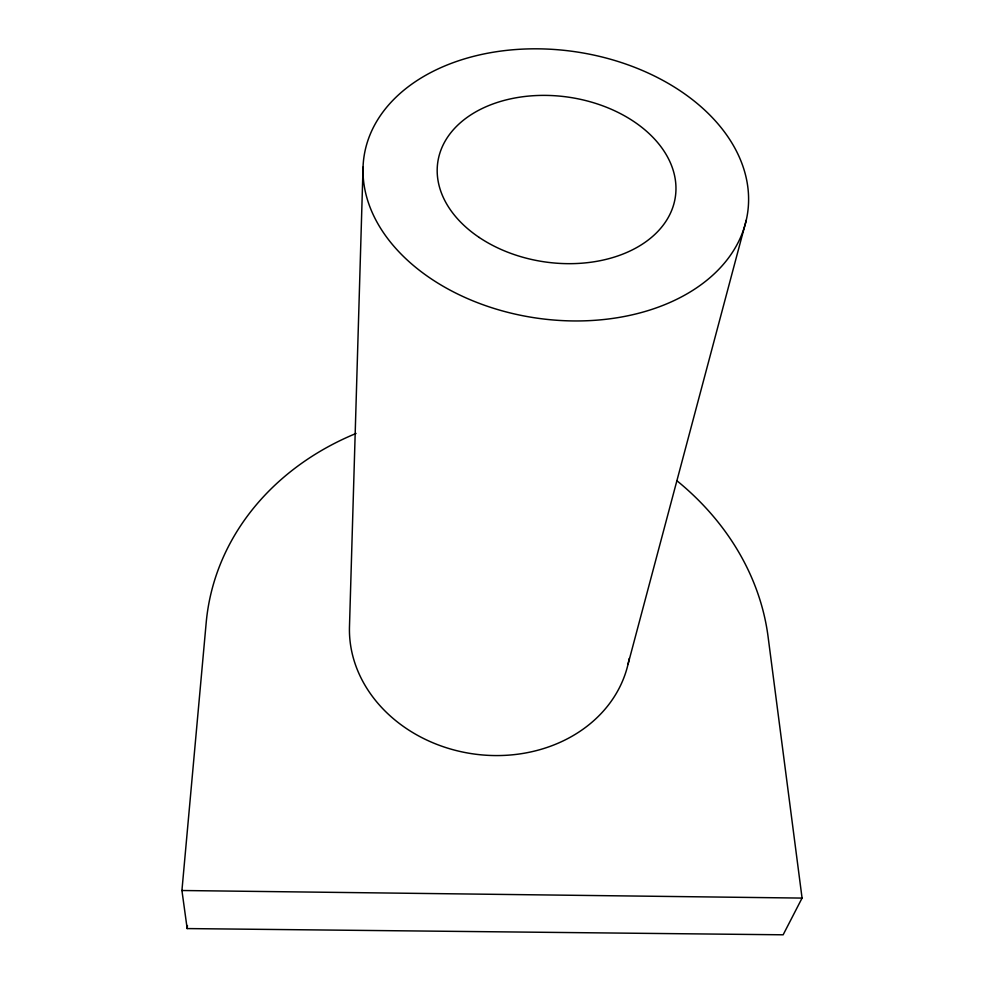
<?xml version="1.0" encoding="UTF-8"?>
<svg xmlns="http://www.w3.org/2000/svg" width="984" height="984" viewBox="0 0 984 984"><rect width="100%" height="100%" fill="white"/><g stroke="black" fill="none" stroke-linecap="round" stroke-linejoin="round"><path stroke-width="1.48" d="M363.047 167.145L349.492 626.279A141.044 119.654 8.3 0 0 477.744 754.482A141.044 119.654 8.3 0 0 629.194 658.542M676.808 480.659A283.048 240.957 8.3 0 1 768.074 636.673L802.071 898.084L783.141 934.8L187.169 928.576L187.44 925.526M187.169 928.576L181.929 890.508L206.185 622.724A283.048 240.957 8.3 0 1 356.06 433.452M628.001 664.372L746.253 220.195A193.86 134.574 8.3 0 0 486.539 53.431A193.86 134.574 8.3 0 0 434.584 281.043A193.86 134.574 8.3 0 0 746.253 220.195M181.929 890.508L802.071 898.084M479.257 237.476A120.036 83.21 8.3 0 0 674.015 203.393A120.036 83.21 8.3 0 0 516.465 97.711A120.036 83.21 8.3 0 0 479.257 237.476"/></g></svg>
